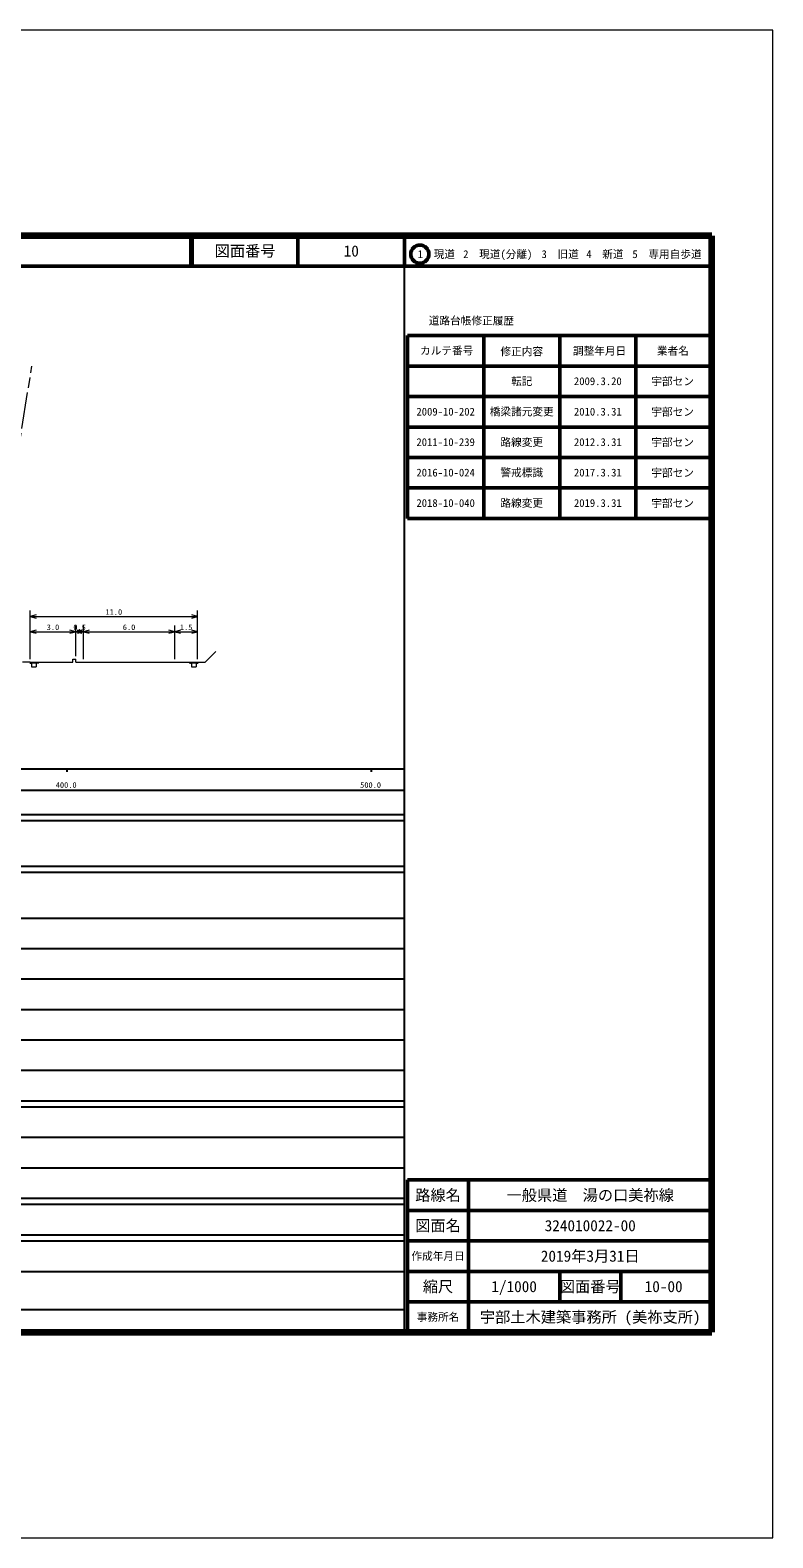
# Model space of a CAD drawing. Units: millimetres on the paper, enlarged 1000 times, with parts at other scales. Extents: x 0 to 700000, y -47500 to 447500.
# Drawn here: x 455998 to 700000, y -47500 to 447500 of the extents above; entities that cross this region are included whole.
import ezdxf
from ezdxf.enums import TextEntityAlignment as Align

# ---------------------------------------------------------------- set-up
doc = ezdxf.new("R2010")
doc.units = ezdxf.units.MM
doc.header["$LTSCALE"] = 1000
doc.linetypes.add('CHAIN', pattern=[18.5, 12, -1.5, 3.5, -1.5])
for name, color, linetype, lineweight in [('M-STR-HTXT', 7, 'Continuous', 25), ('M-TTL-TXT', 2, 'CHAIN', 13), ('S-TTL', 7, 'Continuous', 13), ('作業レイヤ1', 7, 'Continuous', 13)]:
    doc.layers.add(name, color=color, linetype=linetype, lineweight=lineweight)
doc.layers.add('S-TTL-TXT', color=7, linetype='Continuous')
doc.layers.add('朱書', color=1, linetype='Continuous')
doc.styles.add('ＭＳ ゴシック', font='')
doc.styles.get('ＭＳ ゴシック').set_extended_font_data('MS Gothic')

msp = doc.modelspace()

# ---------------------------------------------------------------- linework, layer by layer
at = {"layer": 'M-STR-HTXT'}
for p, q in [((579000, 20000), (579000, 370000)), ((40000, 205000), (579000, 205000)), ((468000, 205000), (468000, 204000)), ((568000, 205000), (568000, 204000)), ((68000, 198000), (579000, 198000)), ((40000, 190000), (579000, 190000)), ((40000, 188000), (579000, 188000)), ((40000, 173000), (579000, 173000)), ((40000, 171000), (579000, 171000)), ((40000, 156000), (579000, 156000)), ((46000, 146000), (579000, 146000)), ((52000, 136000), (579000, 136000)), ((46000, 126000), (579000, 126000)), ((52000, 116000), (579000, 116000)), ((46000, 106000), (579000, 106000)), ((40000, 96000), (579000, 96000)), ((40000, 94000), (579000, 94000)), ((49000, 84000), (579000, 84000)), ((40000, 74000), (579000, 74000)), ((40000, 64000), (579000, 64000)), ((40000, 62000), (579000, 62000)), ((40000, 52000), (579000, 52000)), ((40000, 50000), (579000, 50000)), ((40000, 40000), (579000, 40000)), ((68000, 27500), (579000, 27500))]:
    msp.add_line(p, q, dxfattribs=at)
at = {"layer": 'M-TTL-TXT'}
msp.add_line((450424, 298442), (456541, 337212), dxfattribs=at)
at = {"layer": 'S-TTL', "color": 2, "lineweight": 140}
for p, q in [((680000, 380000), (40000, 380000)), ((680000, 20000), (680000, 380000)), ((40000, 20000), (680000, 20000))]:
    msp.add_line(p, q, dxfattribs=at)
at = {"layer": 'S-TTL', "lineweight": 50}
for p, q in [((508747, 380000), (508747, 370000)), ((509247, 380000), (509247, 370000)), ((543997, 380000), (543997, 370000)), ((579000, 380000), (579000, 370000)), ((40000, 370000), (680000, 370000)), ((605000, 347197), (605000, 287197)), ((630000, 347197), (630000, 287197)), ((655000, 347197), (655000, 287197)), ((580000, 337197), (680000, 337197)), ((580000, 327197), (680000, 327197)), ((580000, 317197), (680000, 317197)), ((580000, 307197), (680000, 307197)), ((580000, 297197), (680000, 297197)), ((600000, 70000), (600000, 20000)), ((680000, 60000), (580000, 60000)), ((680000, 50000), (580000, 50000)), ((680000, 40000), (580000, 40000)), ((630000, 40000), (630000, 30000)), ((650000, 40000), (650000, 30000)), ((680000, 30000), (580000, 30000))]:
    msp.add_line(p, q, dxfattribs=at)
at = {"layer": 'S-TTL', "color": 2, "lineweight": 50}
for p, q in [((580000, 347197), (580000, 287197)), ((580000, 347197), (680000, 347197)), ((580000, 287197), (680000, 287197)), ((680000, 70000), (580000, 70000)), ((580000, 70000), (580000, 20000))]:
    msp.add_line(p, q, dxfattribs=at)
at = {"layer": 'S-TTL'}
for p, q in [((456000, 241000), (456000, 257000)), ((457932, 255518), (456000, 255000)), ((456000, 255000), (511000, 255000)), ((456000, 255000), (457932, 254482)), ((511000, 255000), (509068, 255518)), ((509068, 254482), (511000, 255000)), ((511000, 241000), (511000, 257000)), ((457932, 250518), (456000, 250000)), ((456000, 250000), (471000, 250000)), ((456000, 250000), (457932, 249482)), ((471000, 250000), (469068, 250518)), ((469068, 249482), (471000, 250000)), ((471000, 242000), (471000, 252000)), ((472932, 250518), (471000, 250000)), ((471000, 250000), (473500, 250000)), ((471000, 250000), (472932, 249482)), ((473500, 250000), (471568, 250518)), ((471568, 249482), (473500, 250000)), ((473500, 241000), (473500, 252000)), ((475432, 250518), (473500, 250000)), ((473500, 250000), (503500, 250000)), ((473500, 250000), (475432, 249482)), ((503500, 250000), (501568, 250518)), ((501568, 249482), (503500, 250000)), ((503500, 241000), (503500, 252000)), ((505432, 250518), (503500, 250000)), ((503500, 250000), (511000, 250000)), ((503500, 250000), (505432, 249482)), ((511000, 250000), (509068, 250518)), ((509068, 249482), (511000, 250000)), ((513500, 240000), (517036, 243536)), ((456000, 240000), (453500, 240000)), ((456000, 240000), (456000, 239500)), ((456000, 240000), (470000, 240000)), ((456250, 240000), (456250, 239750)), ((456250, 239750), (458250, 239750)), ((456500, 239750), (456500, 238500)), ((456500, 238500), (458000, 238500)), ((458000, 239750), (458000, 238500)), ((458250, 240000), (458250, 239750)), ((458500, 240000), (458500, 239500)), ((470000, 240000), (470000, 241000)), ((470000, 241000), (471000, 241000)), ((471000, 240000), (471000, 241000)), ((471000, 240000), (473500, 240000)), ((473500, 240000), (488500, 240000)), ((488500, 240000), (503500, 240000)), ((503500, 240000), (511000, 240000)), ((508500, 240000), (508500, 239500)), ((508750, 240000), (508750, 239750)), ((508750, 239750), (510750, 239750)), ((509000, 239750), (509000, 238500)), ((509000, 238500), (510500, 238500)), ((510500, 239750), (510500, 238500)), ((510750, 240000), (510750, 239750)), ((511000, 240000), (511000, 239500)), ((511000, 240000), (513500, 240000))]:
    msp.add_line(p, q, dxfattribs=at)
at = {"layer": 'S-TTL', "lineweight": 50}
msp.add_circle((584031, 373958), 3000, dxfattribs=at)
at = {"layer": '作業レイヤ1'}
msp.add_lwpolyline([(0, -47500), (700000, -47500), (700000, 447500), (0, 447500)], close=True, dxfattribs=at)

# ---------------------------------------------------------------- texts
at = {"layer": 'M-STR-HTXT', "style": 'ＭＳ ゴシック'}
for s, p in [('400.0', (467844, 198195)), ('500.0', (567844, 198195))]:
    msp.add_text(s, height=1833, dxfattribs=at).set_placement(p, align=Align.BOTTOM_CENTER)
at = {"layer": 'S-TTL', "style": 'ＭＳ ゴシック'}
for s, p in [('11.0', (483500, 255000)), ('3.0', (463500, 250000)), ('0.5', (472250, 250000)), ('6.0', (488500, 250000)), ('1.5', (507250, 250000))]:
    msp.add_text(s, height=1833, dxfattribs=at).set_placement(p, align=Align.BOTTOM_CENTER)
at = {"layer": 'S-TTL-TXT', "style": 'ＭＳ ゴシック'}
for s, height, p in [('図面番号', 3666, (526622, 375000)), ('1\u3000現道', 2566, (589448, 373958)), ('2\u3000現道(分離)', 2566, (609619, 373958)), ('3\u3000旧道', 2566, (630121, 373958)), ('4\u3000新道', 2566, (644824, 373958)), ('5\u3000専用自歩道', 2566, (665228, 373958)), ('道路台帳修正履歴', 2566, (600968, 352113)), ('カルテ番号', 2566, (592839, 342277)), ('修正内容', 2566, (617509, 342023)), ('調整年月日', 2566, (643089, 342197)), ('業者名', 2566, (667134, 342197)), ('転記', 2566, (617500, 332245)), ('2009.3.20', 2566, (642500, 332245)), ('宇部セン', 2566, (667077, 332189)), ('2009-10-202', 2566, (592500, 322245)), ('橋梁諸元変更', 2566, (617500, 322245)), ('2010.3.31', 2566, (642500, 322245)), ('宇部セン', 2566, (667077, 322189)), ('2011-10-239', 2566, (592500, 312245)), ('路線変更', 2566, (617500, 312245)), ('2012.3.31', 2566, (642500, 312245)), ('宇部セン', 2566, (667077, 312189)), ('2016-10-024', 2566, (592500, 302245)), ('警戒標識', 2566, (617500, 302245)), ('2017.3.31', 2566, (642500, 302245)), ('宇部セン', 2566, (667077, 302189)), ('2018-10-040', 2566, (592500, 292245)), ('路線変更', 2566, (617500, 292245)), ('2019.3.31', 2566, (642500, 292245)), ('宇部セン', 2566, (667077, 292189)), ('路線名', 3666, (590000, 65000)), ('路線名', 3666, (590000, 65000)), ('一般県道\u3000湯の口美祢線', 3666, (640000, 65000)), ('図面名', 3666, (590000, 55000)), ('図面名', 3666, (590000, 55000)), ('324010022-00', 3666, (640000, 55000)), ('作成年月日', 2566, (590000, 45000)), ('作成年月日', 2566, (590000, 45000)), ('2019年3月31日', 3666, (640000, 45000)), ('縮尺', 3666, (590000, 35000)), ('縮尺', 3666, (590000, 35000)), ('1/1000', 3666, (615000, 35000)), ('図面番号', 3666, (640000, 35000)), ('図面番号', 3666, (640000, 35000)), ('10-00', 3666, (664125, 35000)), ('事務所名', 2566, (590000, 25000)), ('事務所名', 2566, (590000, 25000)), ('宇部土木建築事務所 (美祢支所)', 3666, (640000, 25000))]:
    msp.add_text(s, height=height, dxfattribs=at).set_placement(p, align=Align.MIDDLE_CENTER)
at = {"layer": '朱書', "style": 'ＭＳ ゴシック'}
msp.add_text('10', height=3666, dxfattribs=at).set_placement((561497, 375000), align=Align.MIDDLE_CENTER)

doc.saveas('drawing.dxf')
